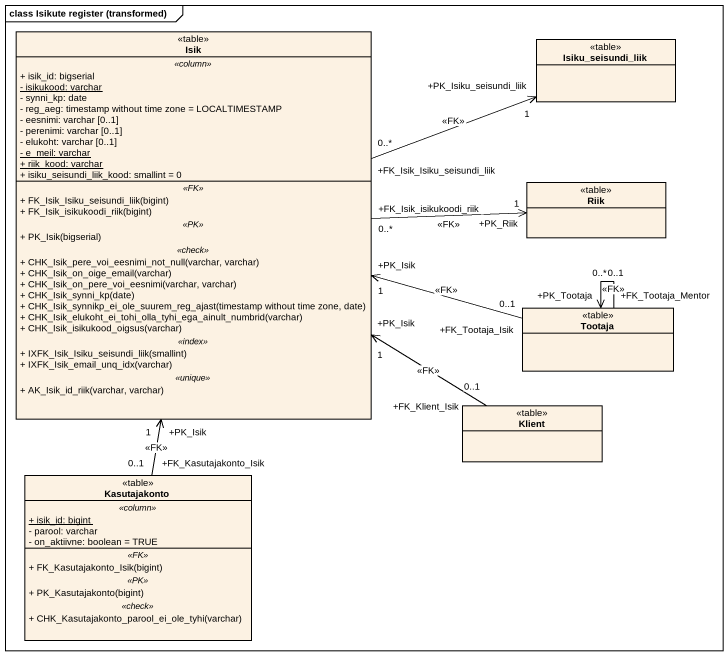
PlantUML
@startuml
mainframe class Isikute register (transformed)
hide circle
hide empty members
skinparam classAttributeIconSize 0
class Isik <<table>> {
  .. <<column>> ..
  + isik_id: bigserial
  {static} - isikukood: varchar
  - synni_kp: date
  - reg_aeg: timestamp without time zone = LOCALTIMESTAMP
  - eesnimi: varchar [0..1]
  - perenimi: varchar [0..1]
  - elukoht: varchar [0..1]
  {static} - e_meil: varchar
  {static} + riik_kood: varchar
  + isiku_seisundi_liik_kood: smallint = 0
  .. <<FK>> ..
  + FK_Isik_Isiku_seisundi_liik(bigint)
  + FK_Isik_isikukoodi_riik(bigint)
  .. <<PK>> ..
  + PK_Isik(bigserial)
  .. <<check>> ..
  + CHK_Isik_pere_voi_eesnimi_not_null(varchar, varchar)
  + CHK_Isik_on_oige_email(varchar)
  + CHK_Isik_on_pere_voi_eesnimi(varchar, varchar)
  + CHK_Isik_synni_kp(date)
  + CHK_Isik_synnikp_ei_ole_suurem_reg_ajast(timestamp without time zone, date)
  + CHK_Isik_elukoht_ei_tohi_olla_tyhi_ega_ainult_numbrid(varchar)
  + CHK_Isik_isikukood_oigsus(varchar)
  .. <<index>> ..
  + IXFK_Isik_Isiku_seisundi_liik(smallint)
  + IXFK_Isik_email_unq_idx(varchar)
  .. <<unique>> ..
  + AK_Isik_id_riik(varchar, varchar)
}
class Isiku_seisundi_liik <<table>>
class Riik <<table>>
class Tootaja <<table>>
class Klient <<table>>
class Kasutajakonto <<table>> {
  .. <<column>> ..
  {static} + isik_id: bigint
  - parool: varchar
  - on_aktiivne: boolean = TRUE
  .. <<FK>> ..
  + FK_Kasutajakonto_Isik(bigint)
  .. <<PK>> ..
  + PK_Kasutajakonto(bigint)
  .. <<check>> ..
  + CHK_Kasutajakonto_parool_ei_ole_tyhi(varchar)
}
Isik "+FK_Isik_Isiku_seisundi_liik\n0..*" -right-> "+PK_Isiku_seisundi_liik\n1" Isiku_seisundi_liik : <<FK>>
Isik "+FK_Isik_isikukoodi_riik\n0..*" -right-> "+PK_Riik\n1" Riik : <<FK>>
Tootaja "+FK_Tootaja_Isik\n0..1" -left-> "+PK_Isik\n1" Isik : <<FK>>
Tootaja "+FK_Tootaja_Mentor\n0..*" --> "+PK_Tootaja\n0..1" Tootaja : <<FK>>
Klient "+FK_Klient_Isik\n0..1" -up-> "+PK_Isik\n1" Isik : <<FK>>
Kasutajakonto "+FK_Kasutajakonto_Isik\n0..1" -up-> "+PK_Isik\n1" Isik : <<FK>>
@enduml
